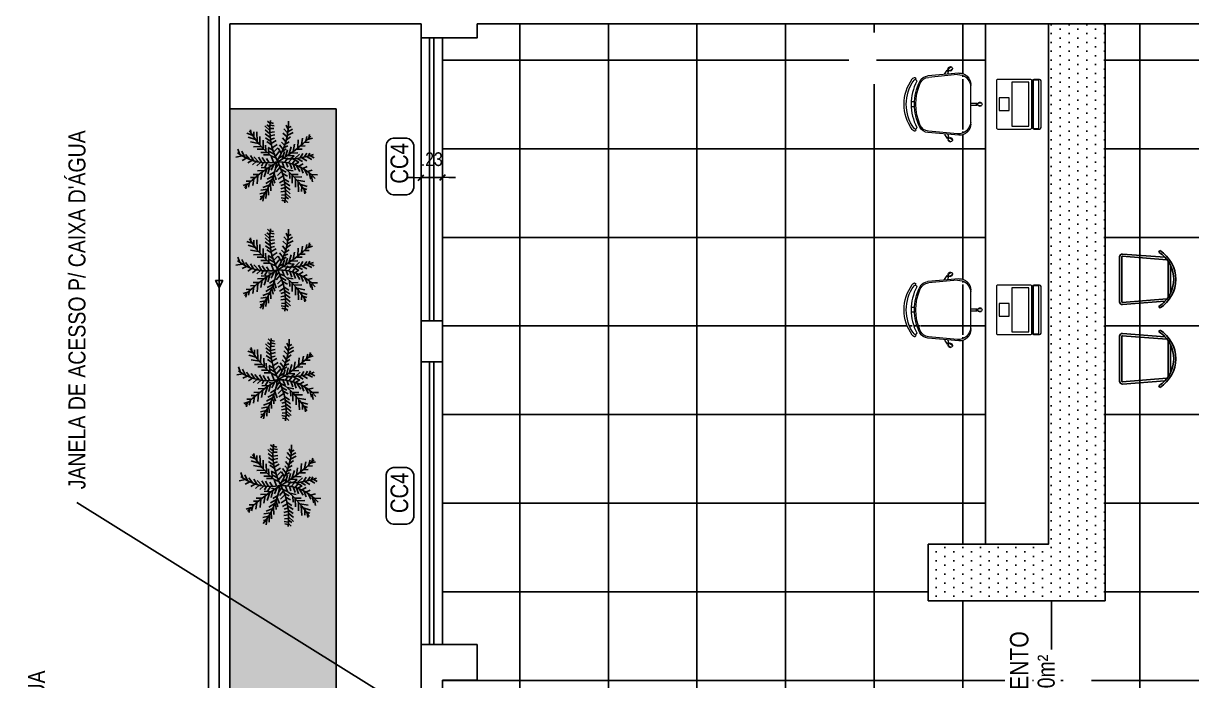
# Model space of a CAD drawing. Header units: millimetres. Extents: x 1904 to 2142, y -1319 to -1235.
# Drawn here: x 1982.33 to 1994.69, y -1259.64 to -1252.69 of the extents above; entities that cross this region are included whole.
import ezdxf
from ezdxf.enums import TextEntityAlignment as Align

# ---------------------------------------------------------------- set-up
doc = ezdxf.new("R2010")
doc.units = ezdxf.units.MM
doc.header["$LTSCALE"] = 30
doc.linetypes.add('CONTINU', pattern=[0])
doc.linetypes.add('HIDDEN2', pattern=[0.1875, 0.125, -0.0625])
doc.layers.get('0').update_dxf_attribs({"linetype": 'CONTINUOUS'})
doc.layers.get('Defpoints').update_dxf_attribs({"linetype": 'CONTINUOUS'})
for name, color, linetype in [('arquitetura', 8, 'CONTINUOUS'), ('E-txt-g', 3, 'CONTINUOUS'), ('TUBULAÇÃO_HIDRÁULICA', 3, 'CONTINUOUS'), ('VE', 118, 'CONTINUOUS')]:
    doc.layers.add(name, color=color, linetype=linetype)
for name, color, linetype, lineweight in [('E-Lay-9', 9, 'CONTINUOUS', 9), ('E-Pen-C', 4, 'CONTINUOUS', 15), ('E-Pen-G', 3, 'CONTINUOUS', 30), ('E-Txt-W', 7, 'CONTINUOUS', 20)]:
    doc.layers.add(name, color=color, linetype=linetype, lineweight=lineweight)
doc.styles.add('F2', font='ARIALN.TTF')
doc.styles.add('REG60', font='romans.shx', dxfattribs={"width": 0.8, "height": 0.15})
doc.styles.add('REG80', font='romans.shx', dxfattribs={"width": 0.8, "height": 0.18})
doc.dimstyles.new('DIMENSION-1', dxfattribs={"dimtxt": 0.145, "dimasz": 0.07, "dimexe": 1, "dimexo": 0, "dimgap": 0.12, "dimtad": 1, "dimzin": 7, "dimdsep": 46, "dimtxsty": 'F2', "dimblk1": 'TRACO', "dimblk2": 'TRACO', "dimsah": 1, "dimcen": 1, "dimse1": 1, "dimse2": 1, "dimclrd": 4, "dimclre": 256, "dimclrt": 4, "dimadec": 8, "dimazin": 0, "dimtfac": 1, "dimtix": 1, "dimtmove": 2, "dimatfit": 3, "dimldrblk": 'TRACO', "dimfxl": 1, "dimtolj": 1, "dimtzin": 0, "dimarcsym": 0})
doc.dimstyles.get("Standard").update_dxf_attribs({"dimtxt": 0.18, "dimasz": 0.18, "dimexe": 0.18, "dimexo": 0.0625, "dimgap": 0.09, "dimtad": 0, "dimtih": 1, "dimtoh": 1, "dimdec": 4, "dimzin": 0, "dimdsep": 46, "dimtxsty": 'Standard', "dimcen": 0.09, "dimadec": 0, "dimazin": 0, "dimtfac": 1, "dimtdec": 4, "dimtofl": 0, "dimtmove": 0, "dimatfit": 3, "dimfxl": 1, "dimtolj": 1, "dimtzin": 0, "dimarcsym": 0})

# ---------------------------------------------------------------- blocks, each defined once
blk = doc.blocks.new('TRACO')
at = {"layer": 'E-Pen-C'}
for p, q in [((-1, 0), (1, 0)), ((0, 1), (0, -1))]:
    blk.add_line(p, q, dxfattribs=at)
at = {"layer": 'E-Pen-G'}
blk.add_line((-0.42, -0.42), (0.42, 0.42), dxfattribs=at)
blk = doc.blocks.new('*D231')
at = {"layer": 'arquitetura', "color": 4, "linetype": 'Continuous', "lineweight": -2}
for p, q in [((1986.466, -1254.317), (1986.396, -1254.317)), ((1986.761, -1254.317), (1986.536, -1254.317)), ((1986.831, -1254.317), (1986.901, -1254.317))]:
    blk.add_line(p, q, dxfattribs=at)
at = {"layer": 'Defpoints', "color": 0, "linetype": 'Continuous'}
for p in [(1986.536, -1252.765), (1986.761, -1252.765), (1986.536, -1254.317)]:
    blk.add_point(p, dxfattribs=at)
at = {"layer": 'arquitetura', "color": 4, "linetype": 'Continuous', "lineweight": -2, "xscale": 0.07, "yscale": 0.07, "zscale": 0.07}
blk.add_blockref('TRACO', (1986.536, -1254.317), dxfattribs=at)
at = {"layer": 'arquitetura', "color": 4, "linetype": 'Continuous', "lineweight": -2, "xscale": 0.07, "yscale": 0.07, "zscale": 0.07, "rotation": 180}
blk.add_blockref('TRACO', (1986.761, -1254.317), dxfattribs=at)
at = {"layer": 'arquitetura', "color": 4, "linetype": 'Continuous', "insert": (1986.649, -1254.123), "char_height": 0.145, "attachment_point": 5, "style": 'F2'}
blk.add_mtext('\\A1;.23', dxfattribs=at)
blk = doc.blocks.new('TXT-AMB75')
at = {"layer": 'E-txt-g', "style": 'REG80', "width": 0.8, "flags": 8}
blk.add_attdef('TXT', text='', height=0.2, dxfattribs=at).set_placement((0.005, 0.296), align=Align.CENTER)
at = {"layer": 'E-Txt-W', "style": 'REG60', "width": 0.8, "flags": 8}
blk.add_attdef('TXT', text='', height=0.15, dxfattribs=at).set_placement((0.005, 0.027), align=Align.CENTER)
blk = doc.blocks.new('FLOR2')
at = {"layer": 'VE', "color": 8}
for p, q in [((-74.7, 224.4), (-101.7, 246.3)), ((-80.3, 253.3), (-101.6, 282.1)), ((-82.6, 266.8), (-71.8, 290.5)), ((-77.5, 238.1), (-64.7, 269)), ((52.3, 229.2), (26.3, 258.5)), ((53.7, 258.4), (40.8, 273)), ((51.1, 215.2), (79.6, 258.5)), ((53.2, 243.8), (73.7, 286)), ((-66.3, 186.3), (-93.5, 208.1)), ((-57.8, 153.1), (-91, 179.1)), ((-69.4, 199.7), (-47.7, 241.3)), ((-61.3, 166.2), (-30.7, 213.6)), ((-50.9, 128.4), (-27.3, 174.9)), ((49.4, 200.4), (16.6, 234.2)), ((43.9, 166.6), (16.6, 210)), ((34.9, 127.8), (16.6, 176)), ((42.1, 157.4), (74.8, 195.4)), ((48.1, 190.9), (79.6, 229.4)), ((174.2, 158.1), (152.7, 176.1)), ((187.8, 178.2), (161.1, 191.4)), ((197.1, 193.1), (174.8, 202.3)), ((179.9, 166.3), (207.2, 166.2)), ((193, 186.4), (218.9, 189.4)), ((-248.3, 123.4), (-282.9, 101.8)), ((-228.8, 121.8), (-258.8, 154)), ((-209.5, 119.1), (-251.1, 97.5)), ((-171.1, 110.4), (-216.8, 98.5)), ((-195.2, 116.4), (-211.3, 146.7)), ((-143, 100.9), (-184.2, 85)), ((-157.4, 106.1), (-168.5, 136.9)), ((-110.7, 86.6), (-160.6, 77.4)), ((-128.8, 95.1), (-135.3, 128.2)), ((-101.1, 81.5), (-107.5, 115.3)), ((-84.2, 71.5), (-80.2, 97.5)), ((-45.4, 110.2), (-82.7, 140.9)), ((-36.3, 82.2), (-75, 107.5)), ((-61, 55.7), (-56.7, 89.9)), ((-39.3, 91.1), (-19.9, 146.4)), ((-30.9, 66.6), (-12.1, 113)), ((17.2, 73.9), (2, 112.9)), ((27.5, 102.9), (6.9, 146.9)), ((23.1, 89.8), (60.2, 112.9)), ((30.7, 113.1), (65.1, 137.2)), ((54.7, 41.9), (48.8, 84.2)), ((81.1, 61.1), (66.9, 100.4)), ((105, 81.1), (89.8, 117)), ((125.4, 100.5), (108.7, 123.5)), ((115.6, 91), (160.4, 89.1)), ((141.8, 117.9), (121.5, 144.1)), ((157.5, 136.3), (134.7, 159.9)), ((134.9, 110.4), (178, 110.1)), ((150.9, 128.4), (195.6, 131.1)), ((166, 147.1), (213.3, 152.2)), ((189.8, 32.5), (233.7, 85.8)), ((-190.4, -16.5), (-241.7, 10.1)), ((-162.2, -10.6), (-203.9, 23.1)), ((-138.3, -6.5), (-174.5, 20.9)), ((-104.1, -2.9), (-140.4, 24.4)), ((-91.7, 76.1), (-133.4, 59.7)), ((-79, 0.2), (-115.2, 27.6)), ((-71.4, 63.1), (-110.4, 47.3)), ((-50.4, 47.4), (-82.6, 34.3)), ((-34.8, -7.8), (-70.5, 0.7)), ((-27.9, 27.5), (-69, 0.4)), ((-25, 50.2), (-47.6, 61.3)), ((-18.6, 33.4), (-9.2, 79.1)), ((-11.4, 15.4), (7.9, 51.4)), ((7.7, 13.9), (7.9, 51.4)), ((17.8, -11.5), (53.6, 12.1)), ((19.5, 20.2), (55.1, 11.7)), ((28.8, 25.6), (25.9, 67.6)), ((43.6, 34.6), (82.9, 28.8)), ((67, 50.6), (105.8, 45.4)), ((74.5, 13.1), (115.2, -7.4)), ((97.7, 74.8), (137.5, 72.5)), ((103.6, 16.2), (129.9, 47.5)), ((122.9, 19), (159.1, -8.4)), ((127.7, 19.7), (162.5, 64.9)), ((146.8, 23), (188.6, -10.7)), ((161.6, 26), (195.9, 72.7)), ((175.1, 28.9), (226.4, 2.4)), ((209.1, 37.6), (258.9, 19.8)), ((228.3, 43.3), (249.4, 72.6)), ((234.1, 50.4), (269.5, 38.8)), ((256.3, 52.6), (276.4, 71.1)), ((-260.6, -36.3), (-297.5, -24.2)), ((-271.7, -40.1), (-291.8, -58.6)), ((-224.4, -25.1), (-274.3, -7.4)), ((-243.7, -30.8), (-264.8, -60.1)), ((-205.1, -20), (-249, -73.3)), ((-176.9, -13.5), (-211.2, -60.3)), ((-143.1, -7.2), (-177.8, -52.5)), ((-131, -78.5), (-175.7, -76.6)), ((-113, -62.3), (-152.8, -60)), ((-119, -3.8), (-145.3, -35)), ((-82.4, -38.1), (-121.1, -32.9)), ((-120.3, -68.7), (-105.1, -104.5)), ((-90.2, -2.9), (-116.5, -34.1)), ((-59, -22.2), (-98.2, -16.3)), ((-96.4, -48.6), (-82.2, -87.9)), ((-70, -29.4), (-64.1, -71.7)), ((-23.5, -56.8), (-61.5, -71.9)), ((-43.8, -14.7), (-40.9, -56.7)), ((-25.5, -69.9), (-13.5, -100.4)), ((-17.4, -15.4), (-5.3, -45.9)), ((5.3, -32.4), (-13.4, -78.7)), ((15.6, -54.2), (-3.2, -100.5)), ((23.9, -78.7), (4.6, -133.9)), ((9.6, -37.7), (32.3, -48.8)), ((21, -69.7), (59.6, -95)), ((32.9, -20.5), (32.1, -58.5)), ((42.4, -25.6), (71.3, -6.3)), ((50.8, -62.6), (58.9, -94.5)), ((54.4, -31.5), (57.1, -66)), ((64.2, -73.5), (111.4, -79.4)), ((66.1, -36.8), (101.2, -13.5)), ((80.3, -42.5), (81.7, -68.7)), ((88.6, -45.5), (126.2, -21)), ((98.9, -48.8), (111.9, -80.7)), ((109.3, -51.9), (156.4, -33)), ((128.7, -56.7), (141.8, -87.8)), ((143.9, -59.5), (181, -35.7)), ((159, -61.7), (176, -89.7)), ((173.3, -63.2), (215.7, -42.4)), ((198, -64.3), (219.9, -90.7)), ((212.6, -64.1), (249.1, -34.6)), ((232.1, -62.8), (267.9, -88.5)), ((240.1, -54.5), (268.6, -27.6)), ((-181.4, -134.6), (-228.6, -139.7)), ((-195.2, -153.8), (-222.5, -153.8)), ((-166.3, -115.9), (-211, -118.7)), ((-150.3, -97.9), (-193.3, -97.6)), ((-189.5, -145.7), (-168.1, -163.6)), ((-172.9, -123.8), (-150, -147.4)), ((-157.1, -105.4), (-136.8, -131.7)), ((-140.7, -88), (-124, -111.1)), ((-45.5, -137.8), (-81, -147.5)), ((-37.2, -114.1), (-68.5, -119.5)), ((-28.9, -84.6), (-68.3, -95.7)), ((-50.1, -149.5), (-40.8, -185.5)), ((-39.9, -122.1), (-27.9, -152.6)), ((-31.5, -100), (-16.7, -124.3)), ((35.5, -115.9), (12, -162.5)), ((45.9, -153.7), (15.3, -201.1)), ((30, -97.7), (67.4, -128.4)), ((42.5, -140.6), (75.6, -166.6)), ((74.6, -82.5), (81.9, -127.1)), ((87.1, -94.1), (128.1, -98.7)), ((101.9, -109), (98.1, -145.2)), ((108.6, -116.2), (149.5, -121.2)), ((120.9, -130.2), (119.1, -162.8)), ((131.2, -142.8), (171.4, -148.5)), ((137.7, -151.4), (134.9, -176.1)), ((145.5, -162.1), (177.9, -167.4)), ((-208.4, -174), (-234.3, -177)), ((-212.4, -180.7), (-190.1, -189.9)), ((-203.2, -165.8), (-176.5, -178.9)), ((-84.5, -217), (-113.5, -232.1)), ((-71.3, -194.2), (-110.7, -203.1)), ((-59.4, -170.6), (-98.3, -175.1)), ((-90.3, -226.2), (-80.6, -245)), ((-75.6, -202), (-60.4, -237.2)), ((-63.4, -178.9), (-44, -219.3)), ((54.1, -187.2), (32.4, -228.8)), ((62.1, -225.6), (49.4, -256.6)), ((50.9, -173.8), (78.2, -195.6)), ((59.4, -211.9), (86.4, -233.9)), ((64.9, -240.8), (86.2, -269.6)), ((67.3, -254.3), (56.5, -278))]:
    blk.add_line(p, q, dxfattribs=at)
for centre, radius, start, end in [((1087.9, 462.4), 1186.7, 188.51596, 202.60606), ((-486.5, 269.5), 540.3, 336.19444, 2.29873), ((-211.8, 435.3), 475.2, 295.43508, 330.98697), ((-266.2, -219.1), 342.9, 41.07899, 90.24355), ((-111.8, 349.6), 262, 304.45608, 313.28906), ((-26.8, -730.3), 732.4, 93.42053, 111.38919), ((196.4, -422.9), 475.2, 115.43508, 150.98697), ((-481.7, 27.7), 466.5, 321.34229, 356.98796), ((200.6, 278.7), 342.9, 232.59883, 281.76339), ((-1103.2, -449.9), 1186.7, 8.51596, 22.60606), ((11.4, 742.8), 732.4, 273.42053, 291.38919), ((-241, -435.3), 473.3, 32.12182, 54.73491)]:
    blk.add_arc(centre, radius, start, end, dxfattribs=at)
blk = doc.blocks.new('cadeira3')
at = {"color": 8}
for p, q in [((332.1, -203.5), (329.2, -240.8)), ((334.3, -201.7), (331.2, -241)), ((335.9, -200.5), (367.1, -200.5)), ((339.4, -198.5), (363.6, -198.5)), ((368.7, -201.7), (371.8, -241)), ((370.9, -203.5), (373.8, -240.8)), ((326.2, -207.8), (327.7, -208.9)), ((376.8, -207.8), (375.3, -208.9)), ((371.3, -241.5), (331.7, -241.5)), ((371.3, -243.5), (331.7, -243.5))]:
    blk.add_line(p, q, dxfattribs=at)
for centre, radius, start, end in [((351.5, -223.9), 30, 32.591, 147.409), ((351.5, -223.9), 28.2, 133.4739, 147.6689), ((351.5, -223.9), 28.2, 115.4935, 133.4739), ((351.5, -223.9), 28.2, 64.5065, 115.4935), ((351.5, -223.9), 28.2, 46.5261, 64.5065), ((351.5, -223.9), 28.2, 32.3311, 46.5261), ((331.7, -241), 2.5, 175.5276, 270), ((331.7, -241), 0.5, 175.5276, 270), ((371.3, -241), 2.5, 270, 4.4724), ((371.3, -241), 0.5, 270, 4.4724)]:
    blk.add_arc(centre, radius, start, end, dxfattribs=at)
blk = doc.blocks.new('Cadeira')
at = {"layer": 'E-Lay-9', "color": 8}
for p, q in [((-0.1393, 0), (0.1393, 0)), ((-0.0093, 0.0535), (-0.0093, 0.0769)), ((-0.0075, 0), (-0.0075, 0.0425)), ((-0.0075, 0.0425), (-0.0056, 0.0425)), ((0.0056, 0.0425), (0.0075, 0.0425)), ((0.0075, 0), (0.0075, 0.0425)), ((0.0096, 0.0535), (0.0096, 0.0769)), ((-0.25, -0.1588), (-0.265, -0.1409)), ((-0.2355, -0.1467), (-0.2505, -0.1288)), ((-0.2398, -0.1647), (-0.2413, -0.1659)), ((-0.2298, -0.1563), (-0.2313, -0.1575)), ((-0.2144, -0.1618), (-0.2298, -0.1563)), ((-0.2192, -0.0836), (-0.1996, -0.3023)), ((-0.2087, -0.0936), (-0.1898, -0.2982)), ((0.2087, -0.0936), (0.1898, -0.2982)), ((0.2192, -0.0836), (0.1996, -0.3023)), ((0.2144, -0.1618), (0.2298, -0.1563)), ((0.2298, -0.1563), (0.2313, -0.1575)), ((0.2355, -0.1467), (0.2505, -0.1288)), ((0.2398, -0.1647), (0.2413, -0.1659)), ((0.25, -0.1588), (0.265, -0.1409)), ((-0.2133, -0.1847), (-0.2413, -0.1659)), ((0.2133, -0.1847), (0.2413, -0.1659)), ((-0.0175, -0.3961), (-0.0175, -0.4196)), ((0.0175, -0.3961), (0.0175, -0.4196))]:
    blk.add_line(p, q, dxfattribs=at)
blk.add_lwpolyline([(0.1631, -0.3812, -0.237888), (-0.1631, -0.3812, 0.605717), (-0.1738, -0.3953, 0.122717), (-0.17, -0.4, 0.323529), (0.17, -0.4, 0.122717), (0.1738, -0.3953, 0.605717)], format="xyb", close=True, dxfattribs=at)
for centre in [(0, 0.0466), (-0.2382, -0.1579), (0.2382, -0.1579)]:
    blk.add_circle(centre, 0.005, dxfattribs=at)
for centre, radius, start, end in [((-0.1393, -0.08), 0.08, 90, 182.56924), ((0.0001, 0.0652), 0.015, 281.63338, 257.45365), ((0, 0.0475), 0.0075, 221.81031, 318.18969), ((0.1393, -0.08), 0.08, 357.43076, 90), ((-0.1202, -0.0886), 0.0887, 95.59249, 183.25223), ((0.1202, -0.0886), 0.0887, 356.74777, 84.40751), ((-0.2502, -0.1438), 0.015, 322.54635, 298.36662), ((-0.2388, -0.1573), 0.0075, 261.81031, 358.18969), ((0.2388, -0.1573), 0.0075, 181.81031, 278.18969), ((0.2502, -0.1438), 0.015, 241.63338, 217.45365), ((-0.1299, -0.296), 0.07, 185.12125, 243.60471), ((-0.1201, -0.2918), 0.07, 185.2999, 245.73609), ((0.1201, -0.2918), 0.07, 294.26391, 354.7001), ((0.1299, -0.296), 0.07, 296.39529, 354.87875), ((-0.1819, -0.3961), 0.00782, 29.81088, 225.32554), ((-0.1625, -0.39), 0.0275, 205.14546, 233.45713), ((-0.1625, -0.39), 0.0125, 205.14546, 233.1301), ((0, -0.0343), 0.3622, 243.60471, 296.39529), ((0, -0.0254), 0.3622, 245.73609, 294.26391), ((0.1819, -0.3961), 0.00782, 314.67446, 150.18912), ((0.1625, -0.39), 0.0275, 306.54287, 334.85454), ((0, -0.1648), 0.3052, 234.12379, 305.87621)]:
    blk.add_arc(centre, radius, start, end, dxfattribs=at)
blk = doc.blocks.new('Notebook')
at = {"layer": 'E-Lay-9', "color": 8}
for p, q in [((-0.175, 0.305), (-0.175, 0.3)), ((-0.175, 0.3), (-0.175, 0.265)), ((0.165, 0.315), (-0.165, 0.315)), ((-0.165, 0.255), (0.165, 0.255)), ((0.175, 0.3), (0.175, 0.305)), ((0.175, 0.265), (0.175, 0.3))]:
    blk.add_line(p, q, dxfattribs=at)
for points in [[(-0.165, 0), (0.165, 0, 0.414214), (0.175, 0.01), (0.175, 0.24, 0.414214), (0.165, 0.25), (-0.165, 0.25, 0.414214), (-0.175, 0.24), (-0.175, 0.01, 0.414214)], [(-0.165, 0.26), (0.165, 0.26, 0.414214), (0.17, 0.265), (0.17, 0.295, 0.414214), (0.165, 0.3), (-0.165, 0.3, 0.414214), (-0.17, 0.295), (-0.17, 0.265, 0.414214)]]:
    blk.add_lwpolyline(points, format="xyb", close=True, dxfattribs=at)
for points in [[(-0.105, 0.25), (-0.145, 0.25), (-0.145, 0.255), (-0.105, 0.255)], [(0.105, 0.25), (0.145, 0.25), (0.145, 0.255), (0.105, 0.255)], [(-0.155, 0.11), (0.155, 0.11), (0.155, 0.23), (-0.155, 0.23)], [(-0.045, 0.02), (0.045, 0.02), (0.045, 0.09), (-0.045, 0.09)]]:
    blk.add_lwpolyline(points, close=True, dxfattribs=at)
for centre, start, end in [((-0.165, 0.305), 90, 180), ((-0.165, 0.265), 180, 270), ((0.165, 0.305), 0, 90), ((0.165, 0.265), 270, 360)]:
    blk.add_arc(centre, 0.01, start, end, dxfattribs=at)

msp = doc.modelspace()

# ---------------------------------------------------------------- hatches: boundary and pattern name
at = {"layer": 'arquitetura'}
h = msp.add_hatch(dxfattribs=at)
h.set_pattern_fill('ANSI37,_O', color=256, scale=7.5, angle=225)
h.set_pattern_definition([(270, (2158.2043, -3187.1371), (0.9375, -5e-16), []), (360, (2158.2043, -3187.1371), (5e-16, 0.9375), [])])
h.paths.add_polyline_path([(1990.736, -1267.239), (1990.736, -1264.764), (1990.361, -1264.764), (1990.361, -1264.989), (1989.311, -1264.989), (1989.311, -1264.764), (1989.236, -1264.764), (1989.236, -1263.414), (1989.011, -1263.414), (1989.011, -1262.214), (1989.236, -1262.214), (1989.236, -1261.839), (1986.761, -1261.839), (1986.761, -1252.765), (1987.129, -1252.69), (1992.508, -1252.69), (1992.508, -1258.194), (1991.9, -1258.194), (1991.9, -1258.794), (1993.775, -1258.794), (1993.775, -1252.69), (1998.311, -1252.689), (1998.311, -1255.191), (1998.536, -1255.191), (1998.536, -1258.191), (1998.311, -1258.191), (1998.311, -1267.239), (1996.108, -1267.239), (1996.108, -1267.464), (1994.608, -1267.464), (1994.608, -1267.239)])
h.paths.add_polyline_path([(1993.616, -1260.297), (1993.538, -1260.297), (1993.544, -1260.327), (1993.561, -1260.352)], flags=16)
h.paths.add_polyline_path([(1993.616, -1260.297), (1993.561, -1260.352), (1993.586, -1260.369), (1993.616, -1260.375)], flags=16)
h.paths.add_polyline_path([(1993.616, -1260.297), (1993.616, -1260.219), (1993.646, -1260.225), (1993.671, -1260.242)], flags=16)
h.paths.add_polyline_path([(1993.616, -1260.297), (1993.671, -1260.242), (1993.688, -1260.267), (1993.694, -1260.297)], flags=16)
edge = h.paths.add_edge_path(flags=16)
edge.add_line((1993.771, -1260.297), (1993.461, -1260.297))
edge = h.paths.add_edge_path(flags=16)
edge.add_arc((1993.616, -1260.297), 0.0777, 90, 450)
edge = h.paths.add_edge_path(flags=16)
edge.add_line((1993.616, -1260.453), (1993.616, -1259.721))
h.paths.add_polyline_path([(1993.629, -1260.212), (1993.629, -1259.582), (1993.304, -1259.582), (1993.304, -1260.212)], flags=16)
h.paths.add_polyline_path([(1993.015, -1260.793), (1993.015, -1259.066), (1992.713, -1259.066), (1992.713, -1260.793)], flags=16)
h.paths.add_polyline_path([(1993.33, -1260.433), (1993.33, -1259.31), (1993.006, -1259.31), (1993.006, -1260.433)], flags=16)
edge = h.paths.add_edge_path(flags=16)
edge.add_line((1992.212, -1255.403), (1991.905, -1255.431))
edge = h.paths.add_edge_path(flags=16)
edge.add_line((1992.227, -1255.387), (1991.899, -1255.416))
edge = h.paths.add_edge_path(flags=16)
edge.add_line((1991.758, -1255.742), (1991.723, -1255.742))
edge = h.paths.add_edge_path(flags=16)
edge.add_arc((1992.314, -1255.716), 0.543, 155.7361, 204.2639)
edge = h.paths.add_edge_path(flags=16)
edge.add_arc((1992.301, -1255.716), 0.543, 153.6047, 206.3953)
edge = h.paths.add_edge_path(flags=16)
edge.add_arc((1992.105, -1255.716), 0.458, 144.1238, 215.8762)
edge = h.paths.add_edge_path(flags=16)
edge.add_arc((1992.266, -1255.716), 0.543, 153.2374, 206.7626)
edge.add_arc((1991.766, -1255.963), 0.015, 244.8545, 369.6706, ccw=False)
edge.add_arc((1991.767, -1255.959), 0.0187, 216.8699, 244.8545, ccw=False)
edge.add_arc((1992.105, -1255.716), 0.435, 144.1442, 215.8558, ccw=False)
edge.add_arc((1991.767, -1255.472), 0.0187, 115.1455, 143.1301, ccw=False)
edge.add_arc((1991.766, -1255.469), 0.015, -9.6706, 115.1455, ccw=False)
edge = h.paths.add_edge_path(flags=16)
edge.add_arc((1992.22, -1255.535), 0.133, 365.5925, 453.2522)
edge = h.paths.add_edge_path(flags=16)
edge.add_line((1992.352, -1255.925), (1992.352, -1255.507))
edge = h.paths.add_edge_path(flags=16)
edge.add_arc((1992.232, -1255.925), 0.12, 267.4308, 360)
edge = h.paths.add_edge_path(flags=16)
edge.add_arc((1992.22, -1255.896), 0.133, 266.7478, 354.4075)
edge = h.paths.add_edge_path(flags=16)
edge.add_line((1992.352, -1255.727), (1992.416, -1255.727))
edge = h.paths.add_edge_path(flags=16)
edge.add_line((1992.416, -1255.727), (1992.416, -1255.724))
edge = h.paths.add_edge_path(flags=16)
edge.add_arc((1992.422, -1255.716), 0.0075, 90, 450)
edge = h.paths.add_edge_path(flags=16)
edge.add_arc((1992.424, -1255.716), 0.0112, 131.8103, 228.1897)
edge = h.paths.add_edge_path(flags=16)
edge.add_line((1992.416, -1255.707), (1992.416, -1255.704))
edge = h.paths.add_edge_path(flags=16)
edge.add_arc((1992.45, -1255.716), 0.0225, 192.5463, 528.3666)
edge = h.paths.add_edge_path(flags=0)
edge.add_line((1992.433, -1255.73), (1992.468, -1255.73))
edge = h.paths.add_edge_path(flags=0)
edge.add_line((1992.433, -1255.701), (1992.468, -1255.701))
edge = h.paths.add_edge_path(flags=16)
edge.add_line((1992.352, -1255.704), (1992.416, -1255.704))
edge = h.paths.add_edge_path(flags=16)
edge.add_line((1992.075, -1255.396), (1992.104, -1255.354))
edge = h.paths.add_edge_path(flags=16)
edge.add_line((1992.11, -1255.394), (1992.118, -1255.371))
edge = h.paths.add_edge_path(flags=16)
edge.add_line((1992.118, -1255.371), (1992.116, -1255.369))
edge = h.paths.add_edge_path(flags=16)
edge.add_arc((1992.116, -1255.358), 0.0075, 90, 450)
edge = h.paths.add_edge_path(flags=16)
edge.add_arc((1992.117, -1255.358), 0.0112, 171.8103, 268.1897)
edge = h.paths.add_edge_path(flags=16)
edge.add_line((1992.105, -1255.356), (1992.104, -1255.354))
edge = h.paths.add_edge_path(flags=16)
edge.add_arc((1992.137, -1255.34), 0.0225, 232.5463, 568.3666)
edge = h.paths.add_edge_path(flags=0)
edge.add_line((1992.132, -1255.362), (1992.159, -1255.34))
edge = h.paths.add_edge_path(flags=0)
edge.add_line((1992.114, -1255.341), (1992.141, -1255.318))
edge = h.paths.add_edge_path(flags=16)
edge.add_arc((1992.232, -1255.507), 0.12, 360, 452.5692)
edge = h.paths.add_edge_path(flags=16)
edge.add_line((1992.105, -1256.075), (1992.104, -1256.078))
edge = h.paths.add_edge_path(flags=16)
edge.add_arc((1992.117, -1256.074), 0.0112, 91.8103, 188.1897)
edge = h.paths.add_edge_path(flags=16)
edge.add_arc((1992.116, -1256.073), 0.0075, 90, 450)
edge = h.paths.add_edge_path(flags=16)
edge.add_line((1992.118, -1256.06), (1992.116, -1256.063))
edge = h.paths.add_edge_path(flags=16)
edge.add_line((1992.11, -1256.037), (1992.118, -1256.06))
edge = h.paths.add_edge_path(flags=16)
edge.add_line((1992.075, -1256.036), (1992.104, -1256.078))
edge = h.paths.add_edge_path(flags=0)
edge.add_line((1992.132, -1256.069), (1992.159, -1256.092))
edge = h.paths.add_edge_path(flags=0)
edge.add_line((1992.114, -1256.091), (1992.141, -1256.113))
edge = h.paths.add_edge_path(flags=16)
edge.add_arc((1992.137, -1256.091), 0.0225, 151.6334, 487.4537)
edge = h.paths.add_edge_path(flags=16)
edge.add_arc((1991.908, -1255.911), 0.105, 206.3953, 264.8788)
edge = h.paths.add_edge_path(flags=16)
edge.add_arc((1991.915, -1255.896), 0.105, 204.2639, 264.7001)
edge = h.paths.add_edge_path(flags=0)
edge.add_arc((1991.767, -1255.959), 0.0188, 216.8699, 244.8545)
edge = h.paths.add_edge_path(flags=16)
edge.add_arc((1991.767, -1255.959), 0.0413, 216.5429, 244.8545)
edge = h.paths.add_edge_path(flags=16)
edge.add_arc((1991.758, -1255.989), 0.0117, 224.6745, 420.1891)
edge = h.paths.add_edge_path(flags=16)
edge.add_line((1992.227, -1256.045), (1991.899, -1256.015))
edge = h.paths.add_edge_path(flags=16)
edge.add_line((1992.212, -1256.029), (1991.905, -1256))
edge = h.paths.add_edge_path(flags=16)
edge.add_arc((1991.908, -1255.521), 0.105, 95.1212, 153.6047)
edge = h.paths.add_edge_path(flags=16)
edge.add_arc((1991.767, -1255.472), 0.0413, 115.1455, 143.4571)
edge = h.paths.add_edge_path(flags=16)
edge.add_arc((1991.758, -1255.443), 0.0117, 299.8109, 495.3255)
edge = h.paths.add_edge_path(flags=16)
edge.add_line((1991.758, -1255.689), (1991.723, -1255.689))
edge = h.paths.add_edge_path(flags=16)
edge.add_arc((1991.915, -1255.536), 0.105, 95.2999, 155.7361)
edge = h.paths.add_edge_path(flags=16)
edge.add_line((1992.212, -1253.228), (1991.905, -1253.256))
edge = h.paths.add_edge_path(flags=16)
edge.add_line((1992.227, -1253.212), (1991.899, -1253.242))
edge = h.paths.add_edge_path(flags=16)
edge.add_line((1991.758, -1253.567), (1991.723, -1253.567))
edge = h.paths.add_edge_path(flags=16)
edge.add_arc((1992.314, -1253.541), 0.543, 155.7361, 204.2639)
edge = h.paths.add_edge_path(flags=16)
edge.add_arc((1992.301, -1253.541), 0.543, 153.6047, 206.3953)
edge = h.paths.add_edge_path(flags=16)
edge.add_arc((1992.105, -1253.541), 0.458, 144.1238, 215.8762)
edge = h.paths.add_edge_path(flags=16)
edge.add_arc((1992.266, -1253.541), 0.543, 153.2374, 206.7626)
edge.add_arc((1991.766, -1253.788), 0.015, 244.8545, 369.6706, ccw=False)
edge.add_arc((1991.767, -1253.785), 0.0187, 216.8699, 244.8545, ccw=False)
edge.add_arc((1992.105, -1253.541), 0.435, 144.1442, 215.8558, ccw=False)
edge.add_arc((1991.767, -1253.297), 0.0187, 115.1455, 143.1301, ccw=False)
edge.add_arc((1991.766, -1253.294), 0.015, -9.6706, 115.1455, ccw=False)
edge = h.paths.add_edge_path(flags=16)
edge.add_arc((1992.22, -1253.361), 0.133, 365.5925, 453.2522)
edge = h.paths.add_edge_path(flags=16)
edge.add_line((1992.352, -1253.75), (1992.352, -1253.332))
edge = h.paths.add_edge_path(flags=16)
edge.add_arc((1992.232, -1253.75), 0.12, 267.4308, 360)
edge = h.paths.add_edge_path(flags=16)
edge.add_arc((1992.22, -1253.721), 0.133, 266.7478, 354.4075)
edge = h.paths.add_edge_path(flags=16)
edge.add_line((1992.352, -1253.552), (1992.416, -1253.552))
edge = h.paths.add_edge_path(flags=16)
edge.add_line((1992.416, -1253.552), (1992.416, -1253.549))
edge = h.paths.add_edge_path(flags=16)
edge.add_arc((1992.422, -1253.541), 0.0075, 90, 450)
edge = h.paths.add_edge_path(flags=16)
edge.add_arc((1992.424, -1253.541), 0.0112, 131.8103, 228.1897)
edge = h.paths.add_edge_path(flags=16)
edge.add_line((1992.416, -1253.533), (1992.416, -1253.53))
edge = h.paths.add_edge_path(flags=16)
edge.add_arc((1992.45, -1253.541), 0.0225, 192.5463, 528.3666)
edge = h.paths.add_edge_path(flags=0)
edge.add_line((1992.433, -1253.555), (1992.468, -1253.555))
edge = h.paths.add_edge_path(flags=0)
edge.add_line((1992.433, -1253.527), (1992.468, -1253.527))
edge = h.paths.add_edge_path(flags=16)
edge.add_line((1992.352, -1253.53), (1992.416, -1253.53))
edge = h.paths.add_edge_path(flags=16)
edge.add_line((1992.075, -1253.221), (1992.104, -1253.179))
edge = h.paths.add_edge_path(flags=16)
edge.add_line((1992.11, -1253.219), (1992.118, -1253.196))
edge = h.paths.add_edge_path(flags=16)
edge.add_line((1992.118, -1253.196), (1992.116, -1253.194))
edge = h.paths.add_edge_path(flags=16)
edge.add_arc((1992.116, -1253.184), 0.0075, 90, 450)
edge = h.paths.add_edge_path(flags=16)
edge.add_arc((1992.117, -1253.183), 0.0112, 171.8103, 268.1897)
edge = h.paths.add_edge_path(flags=16)
edge.add_line((1992.105, -1253.181), (1992.104, -1253.179))
edge = h.paths.add_edge_path(flags=16)
edge.add_arc((1992.137, -1253.166), 0.0225, 232.5463, 568.3666)
edge = h.paths.add_edge_path(flags=0)
edge.add_line((1992.132, -1253.188), (1992.159, -1253.165))
edge = h.paths.add_edge_path(flags=0)
edge.add_line((1992.114, -1253.166), (1992.141, -1253.143))
edge = h.paths.add_edge_path(flags=16)
edge.add_arc((1992.232, -1253.332), 0.12, 360, 452.5692)
edge = h.paths.add_edge_path(flags=16)
edge.add_line((1992.105, -1253.901), (1992.104, -1253.903))
edge = h.paths.add_edge_path(flags=16)
edge.add_arc((1992.117, -1253.899), 0.0112, 91.8103, 188.1897)
edge = h.paths.add_edge_path(flags=16)
edge.add_arc((1992.116, -1253.898), 0.0075, 90, 450)
edge = h.paths.add_edge_path(flags=16)
edge.add_line((1992.118, -1253.886), (1992.116, -1253.888))
edge = h.paths.add_edge_path(flags=16)
edge.add_line((1992.11, -1253.862), (1992.118, -1253.886))
edge = h.paths.add_edge_path(flags=16)
edge.add_line((1992.075, -1253.861), (1992.104, -1253.903))
edge = h.paths.add_edge_path(flags=0)
edge.add_line((1992.132, -1253.894), (1992.159, -1253.917))
edge = h.paths.add_edge_path(flags=0)
edge.add_line((1992.114, -1253.916), (1992.141, -1253.938))
edge = h.paths.add_edge_path(flags=16)
edge.add_arc((1992.137, -1253.916), 0.0225, 151.6334, 487.4537)
edge = h.paths.add_edge_path(flags=16)
edge.add_arc((1991.908, -1253.736), 0.105, 206.3953, 264.8788)
edge = h.paths.add_edge_path(flags=16)
edge.add_arc((1991.915, -1253.721), 0.105, 204.2639, 264.7001)
edge = h.paths.add_edge_path(flags=0)
edge.add_arc((1991.767, -1253.785), 0.0188, 216.8699, 244.8545)
edge = h.paths.add_edge_path(flags=16)
edge.add_arc((1991.767, -1253.785), 0.0413, 216.5429, 244.8545)
edge = h.paths.add_edge_path(flags=16)
edge.add_arc((1991.758, -1253.814), 0.0117, 224.6745, 420.1891)
edge = h.paths.add_edge_path(flags=16)
edge.add_line((1992.227, -1253.87), (1991.899, -1253.84))
edge = h.paths.add_edge_path(flags=16)
edge.add_line((1992.212, -1253.854), (1991.905, -1253.826))
edge = h.paths.add_edge_path(flags=16)
edge.add_arc((1991.908, -1253.346), 0.105, 95.1212, 153.6047)
edge = h.paths.add_edge_path(flags=16)
edge.add_arc((1991.767, -1253.297), 0.0413, 115.1455, 143.4571)
edge = h.paths.add_edge_path(flags=16)
edge.add_arc((1991.758, -1253.268), 0.0117, 299.8109, 495.3255)
edge = h.paths.add_edge_path(flags=16)
edge.add_line((1991.758, -1253.515), (1991.723, -1253.515))
edge = h.paths.add_edge_path(flags=16)
edge.add_arc((1991.915, -1253.361), 0.105, 95.2999, 155.7361)
edge = h.paths.add_edge_path(flags=16)
edge.add_arc((1991.149, -1252.843), 0.0888, 98.3326, 171.6674)
edge.add_line((1991.061, -1252.83), (1991.062, -1253.281))
edge.add_arc((1991.149, -1253.268), 0.0883, 188.0319, 261.6009)
edge.add_line((1991.136, -1253.356), (1991.278, -1253.356))
edge.add_arc((1991.265, -1253.267), 0.0893, 278.2585, 351.3882)
edge.add_line((1991.354, -1253.281), (1991.353, -1252.83))
edge.add_arc((1991.265, -1252.843), 0.0888, 368.3326, 441.6674)
edge.add_line((1991.278, -1252.755), (1991.136, -1252.755))
edge = h.paths.add_edge_path(flags=16)
edge.add_arc((1989.204, -1262.611), 0.0888, 98.3326, 171.6674)
edge.add_line((1989.116, -1262.599), (1989.116, -1263.049))
edge.add_arc((1989.204, -1263.037), 0.0883, 188.0319, 261.6009)
edge.add_line((1989.191, -1263.124), (1989.333, -1263.124))
edge.add_arc((1989.32, -1263.036), 0.0893, 278.2585, 351.3882)
edge.add_line((1989.408, -1263.049), (1989.408, -1262.599))
edge.add_arc((1989.32, -1262.611), 0.0888, 368.3326, 441.6674)
edge.add_line((1989.333, -1262.524), (1989.191, -1262.524))
h.paths.add_polyline_path([(1989.236, -1262.214), (1990.436, -1262.214), (1990.436, -1262.259), (1989.236, -1262.259)], flags=16)
edge = h.paths.add_edge_path(flags=16)
edge.add_arc((1989.803, -1264.333), 0.0888, 98.3326, 171.6674)
edge.add_line((1989.715, -1264.32), (1989.716, -1264.77))
edge.add_arc((1989.803, -1264.758), 0.0883, 188.0319, 261.6009)
edge.add_line((1989.79, -1264.845), (1989.932, -1264.845))
edge.add_arc((1989.919, -1264.757), 0.0893, 278.2585, 351.3882)
edge.add_line((1990.008, -1264.77), (1990.007, -1264.32))
edge.add_arc((1989.919, -1264.333), 0.0888, 368.3326, 441.6674)
edge.add_line((1989.932, -1264.245), (1989.79, -1264.245))
h.paths.add_polyline_path([(1994.924, -1267.175), (1996.427, -1267.175), (1996.427, -1267.13), (1994.924, -1267.13)], flags=16)
edge = h.paths.add_edge_path(flags=16)
edge.add_line((1990.112, -1262.148), (1989.645, -1262.148))
edge.add_line((1990.112, -1262.103), (1989.645, -1262.103))
edge.add_line((1989.57, -1262.178), (1989.57, -1262.214))
edge.add_arc((1989.645, -1262.178), 0.03, 450, 540)
edge.add_line((1989.615, -1262.178), (1989.615, -1262.214))
edge.add_arc((1989.645, -1262.178), 0.075, 450, 540)
edge.add_line((1990.112, -1262.324), (1989.645, -1262.324))
edge.add_line((1990.112, -1262.369), (1989.645, -1262.369))
edge.add_line((1989.57, -1262.294), (1989.57, -1262.259))
edge.add_arc((1989.645, -1262.294), 0.03, 180, 270)
edge.add_line((1989.615, -1262.294), (1989.615, -1262.259))
edge.add_arc((1989.645, -1262.294), 0.075, 180, 270)
edge.add_line((1990.142, -1262.214), (1990.142, -1262.178))
edge.add_arc((1990.112, -1262.178), 0.075, 360, 450)
edge.add_arc((1990.112, -1262.178), 0.03, 360, 450)
edge.add_line((1990.142, -1262.259), (1990.142, -1262.294))
edge.add_arc((1990.112, -1262.294), 0.075, 270, 360)
edge.add_arc((1990.112, -1262.294), 0.03, 270, 360)
h.paths.add_polyline_path([(1994.07, -1261.134), (1993.476, -1261.134), (1993.476, -1261.587), (1994.07, -1261.587)], flags=16)
h.paths.add_polyline_path([(1988.19, -1261.134), (1987.597, -1261.134), (1987.597, -1261.587), (1988.19, -1261.587)], flags=16)
h.paths.add_polyline_path([(1989.358, -1261.134), (1988.903, -1261.134), (1988.903, -1261.587), (1989.358, -1261.587)], flags=16)
h = msp.add_hatch(dxfattribs=at)
h.set_pattern_fill('DOTS', color=256, scale=1.5, angle=90, style=0)
h.set_pattern_definition([(90, (2158.20432, -3187.137145), (-0.09375, 0.046875), [0, -0.09375])])
h.paths.add_polyline_path([(1993.175, -1258.194), (1992.508, -1258.194), (1991.9, -1258.194), (1991.9, -1258.794), (1993.775, -1258.794), (1993.775, -1252.69), (1993.175, -1252.69)])
h = msp.add_hatch(dxfattribs=at)
h.set_pattern_fill('GRASS', color=256, scale=0.3, angle=90, style=0)
h.set_pattern_definition([(180, (2158.20432, -3187.13715), (-0.212132034, -0.212132034), [0.05625, -0.36801407]), (135, (2158.20432, -3187.13715), (-0.212132034, -0.212132034), [0.05625, -0.24375]), (225, (2158.20432, -3187.13715), (0.212132034, -0.212132034), [0.05625, -0.24375])])
h.paths.add_polyline_path([(1985.636, -1287.713), (1985.636, -1253.59), (1984.511, -1253.59), (1984.511, -1287.713)])
h.paths.add_polyline_path([(1984.949, -1271.937), (1984.871, -1271.937), (1984.877, -1271.967), (1984.894, -1271.992)], flags=24)
h.paths.add_polyline_path([(1984.949, -1271.937), (1984.894, -1271.992), (1984.919, -1272.009), (1984.949, -1272.015)], flags=24)
h.paths.add_polyline_path([(1984.949, -1271.937), (1984.949, -1271.859), (1984.978, -1271.865), (1985.004, -1271.882)], flags=24)
h.paths.add_polyline_path([(1984.949, -1271.937), (1985.004, -1271.882), (1985.02, -1271.907), (1985.026, -1271.937)], flags=24)
edge = h.paths.add_edge_path(flags=16)
edge.add_line((1985.104, -1271.937), (1984.793, -1271.937))
edge = h.paths.add_edge_path(flags=16)
edge.add_arc((1984.949, -1271.937), 0.0777, 90, 450)
edge = h.paths.add_edge_path(flags=16)
edge.add_line((1984.949, -1272.093), (1984.949, -1271.361))
h.paths.add_polyline_path([(1984.961, -1271.852), (1984.961, -1271.343), (1984.637, -1271.343), (1984.637, -1271.852)], flags=24)
h.paths.add_polyline_path([(1985.082, -1274.513), (1985.082, -1273.074), (1984.713, -1273.074), (1984.713, -1274.513)], flags=24)
h.paths.add_polyline_path([(1985.389, -1274.297), (1985.389, -1273.175), (1985.064, -1273.175), (1985.064, -1274.297)], flags=24)
h.paths.add_polyline_path([(1985.395, -1273.035), (1985.395, -1270.059), (1985.105, -1270.059), (1985.105, -1273.035)], flags=24)
h.paths.add_polyline_path([(1985.715, -1269.341), (1985.122, -1269.341), (1985.122, -1269.794), (1985.715, -1269.794)], flags=9)
h.paths.add_polyline_path([(1985.715, -1260.428), (1985.122, -1260.428), (1985.122, -1260.881), (1985.715, -1260.881)], flags=9)
h.paths.add_polyline_path([(1985.308, -1261.133), (1984.853, -1261.133), (1984.853, -1261.586), (1985.308, -1261.586)], flags=24)
h.paths.add_polyline_path([(1985.829, -1254.383), (1985.235, -1254.383), (1985.235, -1254.836), (1985.829, -1254.836)], flags=9)

# ---------------------------------------------------------------- linework, layer by layer
at = {"layer": 'arquitetura', "linetype": 'Continuous'}
for p, q in [((1984.286, -1244.965), (1984.286, -1309.538)), ((1986.536, -1252.69), (1984.511, -1252.69)), ((1986.536, -1252.69), (1986.536, -1284.866)), ((1998.311, -1252.69), (1987.129, -1252.69)), ((1986.761, -1252.84), (1986.761, -1259.258)), ((1985.636, -1253.59), (1984.511, -1253.59)), ((1985.636, -1253.59), (1985.636, -1287.713)), ((1986.761, -1259.633), (1986.761, -1261.476))]:
    msp.add_line(p, q, dxfattribs=at)
at = {"layer": 'arquitetura'}
for p, q in [((1984.511, -1252.69), (1984.511, -1308.971)), ((1993.175, -1252.69), (1993.175, -1258.194)), ((1993.775, -1252.69), (1993.775, -1258.794)), ((1991.9, -1258.794), (1991.9, -1258.194)), ((1991.9, -1258.194), (1993.175, -1258.194)), ((1993.775, -1258.794), (1991.9, -1258.794))]:
    msp.add_line(p, q, dxfattribs=at)
at = {"layer": 'arquitetura', "linetype": 'HIDDEN2'}
for p, q in [((1986.536, -1252.84), (1986.761, -1252.84)), ((1986.626, -1252.84), (1986.626, -1255.833)), ((1986.671, -1252.84), (1986.671, -1255.833)), ((1986.536, -1255.833), (1986.761, -1255.833)), ((1986.536, -1256.265), (1986.761, -1256.265)), ((1986.626, -1256.265), (1986.626, -1259.258)), ((1986.671, -1256.265), (1986.671, -1259.258)), ((1986.536, -1259.258), (1986.761, -1259.258))]:
    msp.add_line(p, q, dxfattribs=at)
at = {"layer": 'arquitetura', "linetype": 'Continuous'}
for points in [[(1986.536, -1252.84), (1986.536, -1252.69)], [(1987.129, -1252.69), (1987.129, -1252.84), (1986.761, -1252.84)], [(1986.536, -1259.633), (1986.536, -1259.258)], [(1986.761, -1259.258), (1987.129, -1259.258), (1987.129, -1259.633), (1986.761, -1259.633)]]:
    msp.add_lwpolyline(points, dxfattribs=at)
at = {"layer": 'arquitetura'}
msp.add_lwpolyline([(1992.508, -1252.69), (1993.175, -1252.69), (1993.175, -1258.194), (1992.508, -1258.194)], close=True, dxfattribs=at)
at = {"layer": 'arquitetura', "linetype": 'Continuous'}
for points in [[(1986.241, -1253.899, 0.331371), (1986.166, -1253.974), (1986.167, -1254.425, 0.332506), (1986.241, -1254.5), (1986.383, -1254.5, 0.330378), (1986.459, -1254.425), (1986.458, -1253.974, 0.331371), (1986.383, -1253.899)], [(1986.241, -1257.384, 0.331371), (1986.166, -1257.459), (1986.167, -1257.91, 0.332506), (1986.241, -1257.985), (1986.383, -1257.985, 0.330378), (1986.459, -1257.91), (1986.458, -1257.459, 0.331371), (1986.383, -1257.384)]]:
    msp.add_lwpolyline(points, format="xyb", close=True, dxfattribs=at)
at = {"layer": 'TUBULAÇÃO_HIDRÁULICA'}
msp.add_line((1984.399, -1248.086), (1984.399, -1266.933), dxfattribs=at)
msp.add_polyline3d([(1984.401, -1255.481, 0), (1984.362, -1255.407, 0), (1984.437, -1255.406, 0), (1984.401, -1255.481, 0)], dxfattribs=at)

# ---------------------------------------------------------------- block references
at = {"layer": 'arquitetura', "yscale": 1.5, "zscale": 1.5, "rotation": 270}
for name, p, xscale in [('Cadeira', (1992.352, -1253.541, 4.929), -1.5), ('Notebook', (1992.623, -1253.541, 4.929), 1.5), ('Cadeira', (1992.352, -1255.716, 4.929), -1.5), ('Notebook', (1992.623, -1255.716, 4.929), 1.5)]:
    msp.add_blockref(name, p, dxfattribs=dict(at, xscale=xscale))
at = {"layer": 'arquitetura', "ltscale": 0.35, "extrusion": (0, 0, -1), "xscale": 0.001523761191787727, "yscale": 0.001523761191787727, "zscale": -0.001523761191787727, "rotation": 216.8674586725334}
for p in [(-1985.034, -1254.149), (-1985.034, -1255.293), (-1985.042, -1256.454), (-1985.067, -1257.573)]:
    msp.add_blockref('FLOR2', p, dxfattribs=at)
at = {"layer": 'arquitetura', "linetype": 'CONTINU', "xscale": -0.01200000000026193, "yscale": 0.01199999999998909, "zscale": 0.012, "rotation": 270}
for p in [(1996.848, -1259.611), (1996.848, -1260.451)]:
    msp.add_blockref('cadeira3', p, dxfattribs=at)
at = {"layer": 'arquitetura'}
ref = msp.add_blockref('TXT-AMB75', (1993.27, -1259.878), dxfattribs=dict(at, xscale=1.0935, yscale=1.0935, zscale=1.0935, rotation=89.99999999999999))
ref.add_attrib('TXT', 'ATENDIMENTO', dxfattribs={"layer": 'E-txt-g', "color": 2, "height": 0.195, "rotation": 90, "style": 'F2'}).set_placement((1992.962, -1259.929), align=Align.CENTER)
ref.add_attrib('TXT', 'A=67,10m²', dxfattribs={"layer": 'E-Txt-W', "height": 0.18, "rotation": 90, "style": 'F2'}).set_placement((1993.24, -1259.872), align=Align.CENTER)

# ---------------------------------------------------------------- texts
at = {"layer": 'arquitetura', "style": 'F2'}
for s, p in [("JANELA DE ACESSO P/ CAIXA D'ÁGUA", (1982.985, -1257.614, -14.554)), ("PROJEÇÕES DAS CAIXAS D'ÁGUA", (1982.558, -1262.927))]:
    msp.add_text(s, height=0.18, rotation=90, dxfattribs=at).set_placement(p)
at = {"layer": 'arquitetura', "linetype": 'Continuous', "style": 'F2'}
for p in [(1986.213, -1254.381, 2.744), (1986.213, -1257.866, 2.744)]:
    msp.add_text('CC4', height=0.1869, rotation=90, dxfattribs=at).set_placement(p, align=Align.TOP_LEFT)

# ---------------------------------------------------------------- dimensions: what is measured, and where the dimension line sits
at = {"layer": 'arquitetura', "linetype": 'Continuous'}
dim = msp.add_linear_dim(base=(1986.536291796, -1254.317114673), p1=(1986.761291796, -1252.764815045), p2=(1986.536291796, -1252.764815045), angle=180, dimstyle='DIMENSION-1', override={"dimadec": 0, "dimfxl": 0.06}, dxfattribs=at)
dim.commit()
dim.dimension.update_dxf_attribs({"geometry": '*D231', "text_midpoint": (1986.648791796, -1254.12308159)})

# ---------------------------------------------------------------- leaders
at = {"layer": 'arquitetura'}
msp.add_leader([(1987.086, -1260.366), (1982.892, -1257.754)], dimstyle='Standard', dxfattribs=at)

doc.saveas('drawing.dxf')
